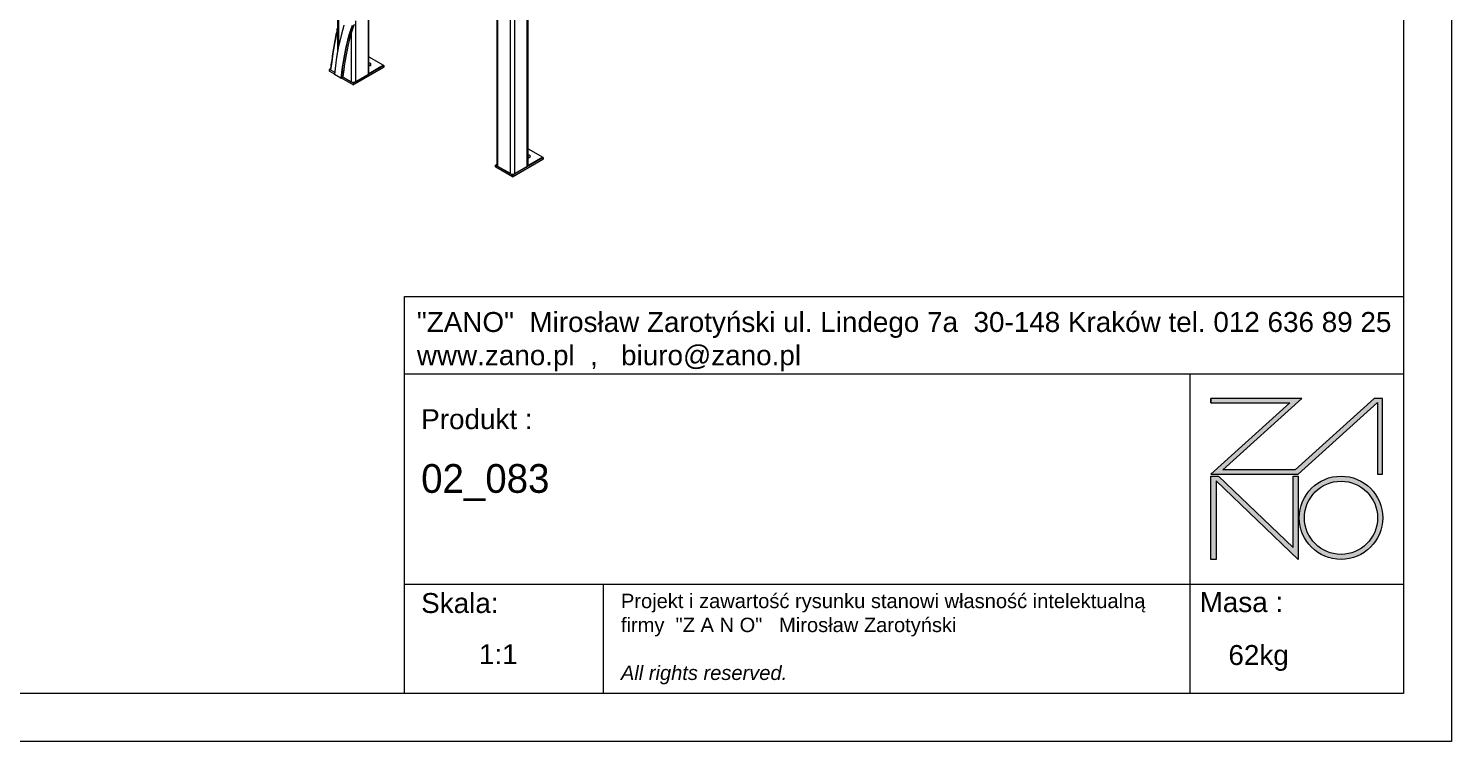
# Model space of a CAD drawing. Header units: millimetres. Extents: x -10595 to -4655, y -2537 to 1663.
# Drawn here: x -7625 to -4655, y -2537 to -1049 of the extents above; entities that cross this region are included whole.
import ezdxf

# ---------------------------------------------------------------- set-up
doc = ezdxf.new("R2010")
doc.units = ezdxf.units.MM
doc.layers.add('tabelka', color=155, linetype='Continuous')

# ---------------------------------------------------------------- blocks, each defined once
blk = doc.blocks.new('izometria')
at = {"linetype": 'Continuous', "lineweight": 0}
for p, q in [((210.3, 1256.3), (210.3, 976.2)), ((212.2, 1254), (212.2, 985.8)), ((606.2, 735.2), (606.2, 1218.6)), ((608.1, 737.8), (608.1, 1219.7)), ((542.7, 1202.9), (542.7, 737.8)), ((544.5, 735.2), (544.5, 1202.5)), ((570.8, 720), (570.8, 1196.5)), ((579.9, 720), (579.9, 1216.4)), ((273.9, 1093.2), (273.9, 927)), ((275.7, 929.6), (275.7, 1096.3)), ((238.5, 1012.3), (238.5, 911.8)), ((247.6, 1039.2), (247.6, 911.8)), ((275.7, 963.8), (306.3, 946.2)), ((193.5, 934.1), (193.5, 937.4)), ((195.3, 938.6), (193.6, 937.6)), ((195.3, 938.4), (193.9, 937.6)), ((193.9, 937.6), (204.1, 931.7)), ((203.7, 927.8), (193.9, 933.5)), ((196.4, 936.2), (204.1, 931.7)), ((217.3, 919.2), (203.8, 927)), ((218, 919.2), (221.5, 921.2)), ((221.7, 921.5), (242.7, 909.4)), ((221.7, 921.5), (238.5, 911.8)), ((242.9, 905.3), (306.6, 942.1)), ((243, 909.2), (306.7, 946)), ((306.7, 945.6), (243, 908.8)), ((306.7, 942.3), (243, 905.6)), ((247.6, 911.8), (273.9, 927)), ((306.3, 946.2), (275.3, 928.2)), ((306.7, 945.6), (306.7, 942.3)), ((242.7, 905.3), (218.4, 919.4)), ((245.5, 911), (242.7, 909.4)), ((243, 908.8), (243, 905.6)), ((575.3, 713.5), (638.9, 750.2)), ((639, 753.7), (575.4, 717)), ((639, 750.4), (575.4, 713.7)), ((638.7, 754.3), (607.6, 736.4)), ((608.1, 772), (638.7, 754.3)), ((639, 753.7), (639, 750.4)), ((540, 734.1), (540, 737.4)), ((542.7, 739.1), (540.1, 737.6)), ((542.7, 738.9), (540.4, 737.6)), ((540.4, 737.6), (575, 717.6)), ((575, 713.5), (540.4, 733.5)), ((570.8, 720), (544.5, 735.2)), ((577.8, 719.2), (575, 717.6)), ((575.4, 717), (575.4, 713.7)), ((606.2, 735.2), (579.9, 720))]:
    blk.add_line(p, q, dxfattribs=at)
at = {"linetype": 'Continuous', "lineweight": 0, "flags": 128}
for points in [[(223.5, 1029.2), (220.3, 1018.6), (217.4, 1007.9), (214.7, 996.9), (212.3, 985.8), (210.1, 974.4), (208.1, 962.8), (206.4, 951.1), (205, 939.1), (203.8, 927)], [(223.5, 1029.7), (220.4, 1019.1), (217.4, 1008.4), (214.7, 997.4), (212.3, 986.2), (210.1, 974.8), (208.1, 963.3), (206.4, 951.5), (205, 939.5), (204.6, 935.6)], [(240.5, 1029.4), (237, 1019.3), (233.9, 1009), (230.9, 998.5), (228.3, 987.8), (225.8, 976.8), (223.6, 965.7), (221.7, 954.3), (220, 942.8), (218.5, 931.1), (217.3, 919.2)], [(241.1, 1029.3), (237.7, 1019.2), (234.6, 1009), (231.6, 998.4), (229, 987.7), (226.5, 976.8), (224.3, 965.6), (222.4, 954.3), (220.7, 942.8), (219.5, 933.4)], [(244.7, 1031.4), (241.3, 1021.3), (238.1, 1011), (235.2, 1000.5), (232.5, 989.8), (230.1, 978.8), (227.9, 967.7), (225.9, 956.3), (224.2, 944.8), (223, 935.5)], [(196.4, 936.2), (198.7, 953.1), (201.3, 970.2), (204.1, 987.3), (207.2, 1004.5), (210.3, 1020.6)], [(275.7, 945.2), (276.4, 945.3), (277.6, 945.6), (278.6, 946.1), (279.4, 946.8), (279.8, 947.5), (279.8, 948.3), (279.5, 949.1), (278.8, 949.8), (277.9, 950.3), (276.7, 950.7), (275.7, 950.8)], [(219.5, 933.4), (219.2, 931.1), (218, 919.2)], [(223, 935.5), (222.7, 933.1), (221.5, 921.2)], [(608.1, 753.1), (609, 753.2), (610.2, 753.6), (611.3, 754.1), (612, 754.7), (612.4, 755.5), (612.5, 756.3), (612.1, 757), (611.5, 757.7), (610.5, 758.3), (609.3, 758.7), (608.1, 758.9)]]:
    blk.add_lwpolyline(points, dxfattribs=at)
at = {"linetype": 'Continuous', "lineweight": 0}
for centre, radius, start, end in [((193.8, 937.4), 0.218, 50.7939, 189.2169), ((194.3, 934.2), 0.768, 182.6051, 237.3949), ((272.5, 930), 3.22, 294.3738, 354.3066), ((275.1, 940), 6.83, 61.5287, 84.8975), ((305.9, 945.5), 0.768, 2.6051, 57.3949), ((306.4, 942.3), 0.24, 304.0713, 7.2387), ((243, 920.6), 9.84, 242.6096, 297.3903), ((242.3, 908.8), 0.768, 2.6051, 57.3949), ((242.8, 905.5), 0.218, 230.7979, 9.2128), ((607.8, 748), 6.79, 61.3459, 87.3134), ((638.2, 753.7), 0.768, 2.605, 57.396), ((638.8, 750.4), 0.24, 304.0614, 7.2485), ((540.2, 737.4), 0.218, 50.7946, 189.2147), ((540.8, 734.1), 0.768, 182.6059, 237.3946), ((545.9, 738.1), 3.22, 185.6949, 245.6256), ((575.4, 728.7), 9.84, 242.6096, 297.3903), ((574.6, 716.9), 0.768, 2.605, 57.396), ((575.2, 713.7), 0.218, 230.7953, 9.2125), ((604.9, 738.1), 3.22, 294.3742, 354.3058)]:
    blk.add_arc(centre, radius, start, end, dxfattribs=at)
for points, knots in [([(210.3, 1027.9), (209.7, 1024.7), (207.9, 1016.1), (205.3, 1002.2), (202.5, 986.2), (199.8, 970.2), (197.5, 954.6), (196, 943.9), (195.3, 938.4), (195.2, 938)], [0, 0, 0, 0, 0.105209, 0.2829427, 0.4606797, 0.6384197, 0.8161632, 0.984556, 1, 1, 1, 1]), ([(195.2, 938), (195.2, 938), (195.1, 937.7), (195.3, 937.2), (195.8, 936.6), (196.2, 936.3), (196.4, 936.2)], [0, 0, 0, 0, 0.008442, 0.408088, 0.802607, 1, 1, 1, 1]), ([(203.7, 927.2), (203.6, 927.2), (203.6, 927.1), (203.7, 927.1), (203.8, 927), (203.8, 927)], [0, 0, 0, 0, 0.1960689, 0.6061108, 1, 1, 1, 1]), ([(204.5, 935.4), (204.2, 933.5), (204, 930.8), (203.7, 928.1), (203.7, 927.2)], [0, 0, 0, 0, 0.686854, 1, 1, 1, 1]), ([(221.5, 921.2), (221.6, 921.2), (221.6, 921.3), (221.7, 921.4), (221.7, 921.4), (221.7, 921.4)], [0, 0, 0, 0, 0.331406, 0.79887, 1, 1, 1, 1]), ([(221.7, 921.4), (221.7, 922.1), (222.1, 926.6), (222.6, 931.4), (223.1, 935.4), (223.2, 935.7)], [0, 0, 0, 0, 0.14708, 0.933335, 1, 1, 1, 1]), ([(217.3, 919.2), (217.3, 919.2), (217.4, 919.2), (217.5, 919.1), (217.6, 919.1), (217.8, 919.1), (217.9, 919.2), (218, 919.2), (218, 919.2)], [0, 0, 0, 0, 0.07283, 0.288992, 0.50501, 0.720135, 0.934383, 1, 1, 1, 1])]:
    blk.add_open_spline(points, degree=3, knots=knots, dxfattribs=at)
blk = doc.blocks.new('zano')
at = {"layer": 'Defpoints', "lineweight": 5}
for points in [[(6270.2, 3716.2), (6270.2, 3707.4), (6434.8, 3707.4), (6270.2, 3558.4), (6452.4, 3558.4), (6617.9, 3708.2), (6617.9, 3558.4), (6628.6, 3558.4), (6628.6, 3716.2), (6610.7, 3716.2), (6446.1, 3567.2), (6295.4, 3567.2), (6459.9, 3716.2), (6270.2, 3716.2), (6270.2, 3707.4)], [(6270.2, 3554.4), (6286.2, 3554.4), (6441.7, 3405.6), (6441.7, 3554.4), (6452.4, 3554.4), (6452.4, 3380.5), (6281, 3544.6), (6281, 3380.5), (6270.2, 3380.5)]]:
    blk.add_hatch(color=251, dxfattribs=at).paths.add_polyline_path(points)
h = blk.add_hatch(color=251, dxfattribs=at)
h.paths.add_polyline_path([(6454.7, 3467.4, 1), (6628.6, 3467.4, 1)])
h.paths.add_polyline_path([(6617.9, 3467.4, -1), (6465.4, 3467.4, -1)], flags=16)
at = {"layer": 'Defpoints', "color": 251, "lineweight": 5}
blk.add_lwpolyline([(6434.8, 3707.4), (6270.2, 3558.4), (6452.4, 3558.4), (6617.9, 3708.2), (6617.9, 3558.4), (6628.6, 3558.4), (6628.6, 3716.2), (6610.7, 3716.2), (6446.1, 3567.2), (6295.4, 3567.2), (6459.9, 3716.2), (6270.2, 3716.2), (6270.2, 3707.4), (6432.1, 3707.4)], dxfattribs=at)
for points in [[(6270.2, 3716.2), (6270.2, 3707.4), (6434.8, 3707.4), (6270.2, 3558.4), (6452.4, 3558.4), (6617.9, 3708.2), (6617.9, 3558.4), (6628.6, 3558.4), (6628.6, 3716.2), (6610.7, 3716.2), (6446.1, 3567.2), (6295.4, 3567.2), (6459.9, 3716.2), (6270.2, 3716.2), (6270.2, 3707.4)], [(6270.2, 3554.4), (6286.2, 3554.4), (6441.7, 3405.6), (6441.7, 3554.4), (6452.4, 3554.4), (6452.4, 3380.5), (6281, 3544.6), (6281, 3380.5), (6270.2, 3380.5)]]:
    blk.add_lwpolyline(points, close=True, dxfattribs=at)
for radius in [87, 76.3]:
    blk.add_circle((6541.7, 3467.4), radius, dxfattribs=at)
blk = doc.blocks.new('TABELA')
at = {"layer": 'tabelka', "lineweight": 5}
for p, q in [((4587.4, 3929.4), (6672.4, 3929.4)), ((4587.4, 3767.6), (4587.4, 3929.4)), ((4587.4, 3929.4), (6672.4, 3929.4)), ((6226.5, 3767.6), (6226.5, 3329)), ((4587.4, 3329), (6672.4, 3329)), ((5001.6, 3329), (5001.6, 3100.4)), ((6226.5, 3329), (6226.5, 3100.4))]:
    blk.add_line(p, q, dxfattribs=at)
blk.add_lwpolyline([(4587.4, 3767.6), (6672.4, 3767.6), (6672.4, 3100.4), (4587.4, 3100.4)], close=True, dxfattribs=at)
blk.add_blockref('zano', (0, 0))
at = {"layer": 'tabelka', "lineweight": 5, "attachment_point": 1}
for s, insert, char_height, width in [('{\\fArial|b0|i0|c238|p34;"ZANO"  Mirosław Zarotyński ul. Lindego 7a  30-148 Kraków tel. 012 636 89 25\\Pwww.zano.pl  ,   biuro@zano.pl}', (4613, 3896.9), 41.595, 2040.38), ('{\\fArial|b0|i0|c238|p34;Produkt : }', (4622, 3694.1), 41.595, 265.273), ('{\\fCentury Gothic|b0|i0|c238|p34;02_083 }', (4622, 3579.5), 60, 713.135), ('{\\fArial|b0|i0|c238|p34;Skala: }', (4622, 3310.3), 41.595, 191.675), ('{\\fArial|b0|i0|c238|p34;Masa :}', (6246.7, 3312.2), 41.595, 200.457), ('{\\fArial|b0|i0|c238|p34;1:1}', (4742.5, 3203.5), 41.595, 42.482), ('{\\fArial|b0|i0|c238|p34;62kg}', (6306.7, 3201.8), 41.595, 42.482)]:
    blk.add_mtext(s, dxfattribs=dict(at, insert=insert, char_height=char_height, width=width))
at = {"layer": 'tabelka', "color": 1, "lineweight": 5, "insert": (5038.9, 3308.9), "char_height": 30, "width": 1186.12, "attachment_point": 1}
blk.add_mtext('{\\fArial|b0|i0|c0|p34;Projekt i zawartość rysunku stanowi własność intelektualną firmy \\fArial|b0|i0|c238|p34; "Z A N O"   Mirosław Zarotyński\\fArial|b0|i1|c238|p34;\\P\\PAll rights reserved.}', dxfattribs=at)

msp = doc.modelspace()

# ---------------------------------------------------------------- linework, layer by layer
at = {"layer": 'tabelka', "lineweight": 5}
for points in [[(-10594.79, 1662.55), (-4654.79, 1662.55), (-4654.79, -2537.45), (-10594.79, -2537.45)], [(-10494.79, 1562.55), (-4754.79, 1562.55), (-4754.79, -2437.45), (-10494.79, -2437.45)]]:
    msp.add_lwpolyline(points, close=True, dxfattribs=at)

# ---------------------------------------------------------------- block references
for name, p in [('izometria', (-7189.84, -2072.16)), ('TABELA', (-11427.17, -5537.85))]:
    msp.add_blockref(name, p)

doc.saveas('drawing.dxf')
